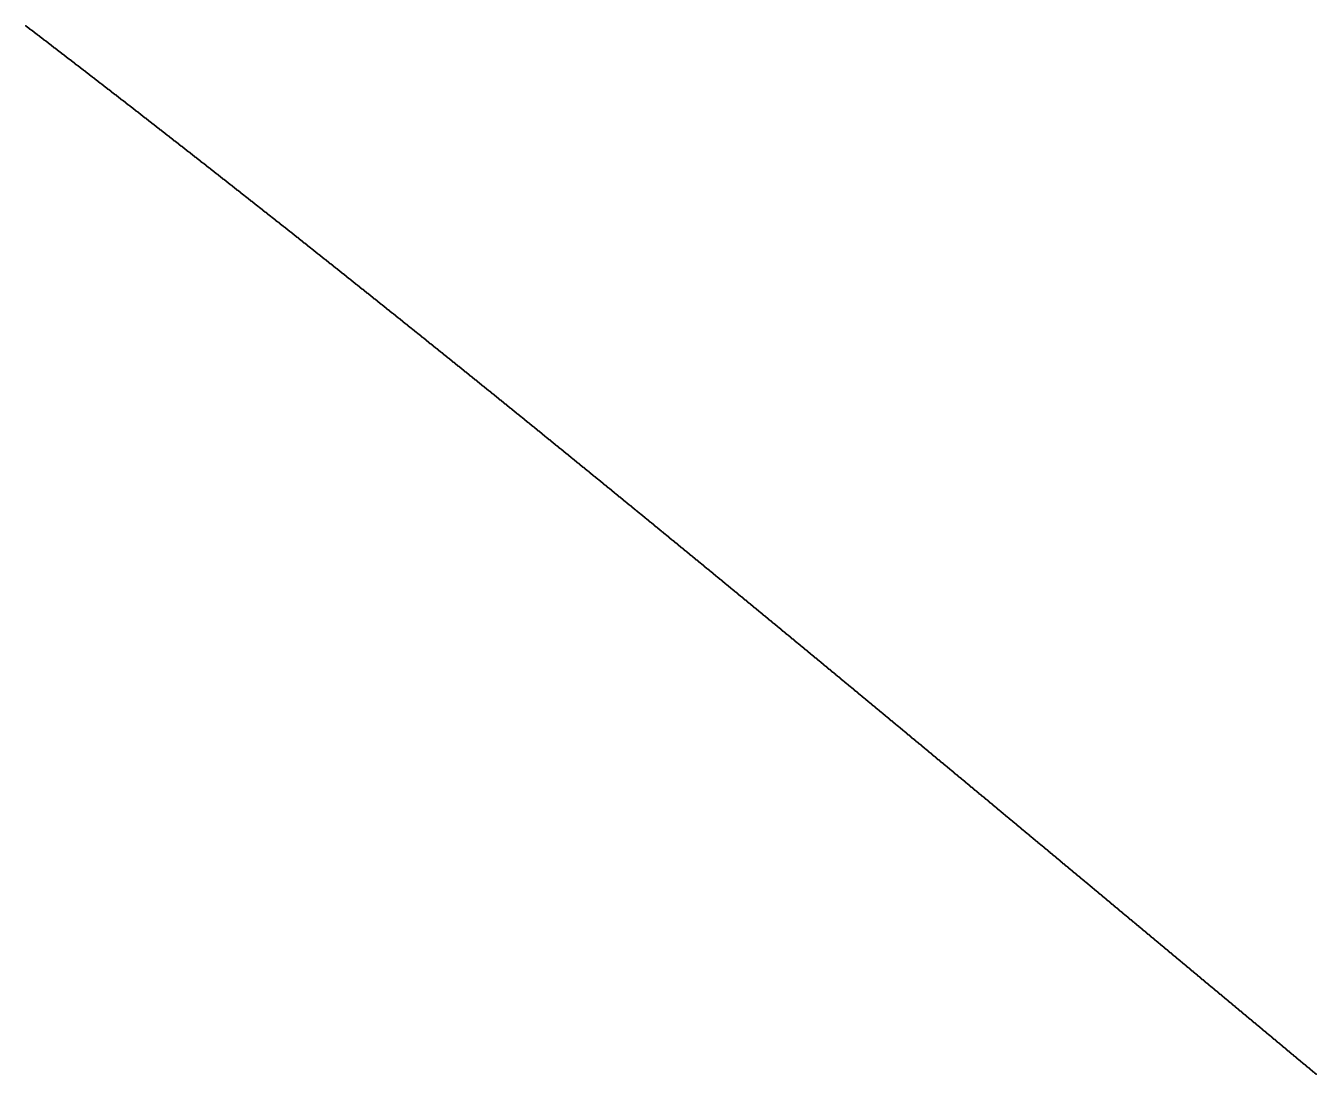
# Model space of a CAD drawing. Header units: metres. Extents: x 0 to 360, y 0 to 49.
# Drawn here: x 281.25 to 292.49, y 25.53 to 34.66 of the extents above; entities that cross this region are included whole.
import ezdxf

# ---------------------------------------------------------------- set-up
doc = ezdxf.new("R2010")
doc.units = ezdxf.units.M

msp = doc.modelspace()

# ---------------------------------------------------------------- linework, layer by layer
for p in [(281.25, 34.661), (281.256, 34.656), (281.262, 34.652), (281.268, 34.647), (281.274, 34.642), (281.28, 34.638), (281.286, 34.633), (281.292, 34.628), (281.298, 34.624), (281.304, 34.619), (281.31, 34.614), (281.317, 34.61), (281.323, 34.605), (281.329, 34.601), (281.335, 34.596), (281.341, 34.591), (281.347, 34.587), (281.353, 34.582), (281.359, 34.577), (281.365, 34.573), (281.371, 34.568), (281.377, 34.563), (281.383, 34.559), (281.389, 34.554), (281.395, 34.549), (281.401, 34.545), (281.407, 34.54), (281.414, 34.535), (281.42, 34.531), (281.426, 34.526), (281.432, 34.521), (281.438, 34.517), (281.444, 34.512), (281.45, 34.508), (281.456, 34.503), (281.462, 34.498), (281.468, 34.494), (281.474, 34.489), (281.48, 34.484), (281.486, 34.48), (281.492, 34.475), (281.498, 34.47), (281.505, 34.466), (281.511, 34.461), (281.517, 34.456), (281.523, 34.452), (281.529, 34.447), (281.535, 34.442), (281.541, 34.438), (281.547, 34.433), (281.553, 34.428), (281.559, 34.424), (281.565, 34.419), (281.571, 34.414), (281.577, 34.41), (281.583, 34.405), (281.59, 34.4), (281.596, 34.396), (281.602, 34.391), (281.608, 34.386), (281.614, 34.382), (281.62, 34.377), (281.626, 34.372), (281.632, 34.368), (281.638, 34.363), (281.644, 34.358), (281.65, 34.354), (281.656, 34.349), (281.662, 34.344), (281.668, 34.34), (281.675, 34.335), (281.681, 34.33), (281.687, 34.325), (281.693, 34.321), (281.699, 34.316), (281.705, 34.311), (281.711, 34.307), (281.717, 34.302), (281.723, 34.297), (281.729, 34.293), (281.735, 34.288), (281.741, 34.283), (281.747, 34.279), (281.753, 34.274), (281.76, 34.269), (281.766, 34.265), (281.772, 34.26), (281.778, 34.255), (281.784, 34.251), (281.79, 34.246), (281.796, 34.241), (281.802, 34.236), (281.808, 34.232), (281.814, 34.227), (281.82, 34.222), (281.826, 34.218), (281.832, 34.213), (281.839, 34.208), (281.845, 34.204), (281.851, 34.199), (281.857, 34.194), (281.863, 34.19), (281.869, 34.185), (281.875, 34.18), (281.881, 34.175), (281.887, 34.171), (281.893, 34.166), (281.899, 34.161), (281.905, 34.157), (281.911, 34.152), (281.918, 34.147), (281.924, 34.143), (281.93, 34.138), (281.936, 34.133), (281.942, 34.129), (281.948, 34.124), (281.954, 34.119), (281.96, 34.114), (281.966, 34.11), (281.972, 34.105), (281.978, 34.1), (281.984, 34.096), (281.99, 34.091), (281.997, 34.086), (282.003, 34.081), (282.009, 34.077), (282.015, 34.072), (282.021, 34.067), (282.027, 34.063), (282.033, 34.058), (282.039, 34.053), (282.045, 34.048), (282.051, 34.044), (282.057, 34.039), (282.063, 34.034), (282.069, 34.03), (282.076, 34.025), (282.082, 34.02), (282.088, 34.016), (282.094, 34.011), (282.1, 34.006), (282.106, 34.001), (282.112, 33.997), (282.118, 33.992), (282.124, 33.987), (282.13, 33.982), (282.136, 33.978), (282.142, 33.973), (282.149, 33.968), (282.155, 33.964), (282.161, 33.959), (282.167, 33.954), (282.173, 33.949), (282.179, 33.945), (282.185, 33.94), (282.191, 33.935), (282.197, 33.931), (282.203, 33.926), (282.209, 33.921), (282.215, 33.916), (282.222, 33.912), (282.228, 33.907), (282.234, 33.902), (282.24, 33.897), (282.246, 33.893), (282.252, 33.888), (282.258, 33.883), (282.264, 33.879), (282.27, 33.874), (282.276, 33.869), (282.282, 33.864), (282.288, 33.86), (282.295, 33.855), (282.301, 33.85), (282.307, 33.845), (282.313, 33.841), (282.319, 33.836), (282.325, 33.831), (282.331, 33.826), (282.337, 33.822), (282.343, 33.817), (282.349, 33.812), (282.355, 33.808), (282.362, 33.803), (282.368, 33.798), (282.374, 33.793), (282.38, 33.789), (282.386, 33.784), (282.392, 33.779), (282.398, 33.774), (282.404, 33.77), (282.41, 33.765), (282.416, 33.76), (282.422, 33.755), (282.428, 33.751), (282.435, 33.746), (282.441, 33.741), (282.447, 33.736), (282.453, 33.732), (282.459, 33.727), (282.465, 33.722), (282.471, 33.717), (282.477, 33.713), (282.483, 33.708), (282.489, 33.703), (282.495, 33.698), (282.502, 33.694), (282.508, 33.689), (282.514, 33.684), (282.52, 33.679), (282.526, 33.675), (282.532, 33.67), (282.538, 33.665), (282.544, 33.66), (282.55, 33.656), (282.556, 33.651), (282.563, 33.646), (282.569, 33.641), (282.575, 33.637), (282.581, 33.632), (282.587, 33.627), (282.593, 33.622), (282.599, 33.617), (282.605, 33.613), (282.611, 33.608), (282.617, 33.603), (282.623, 33.598), (282.63, 33.594), (282.636, 33.589), (282.642, 33.584), (282.648, 33.579), (282.654, 33.575), (282.66, 33.57), (282.666, 33.565), (282.672, 33.56), (282.678, 33.556), (282.684, 33.551), (282.69, 33.546), (282.697, 33.541), (282.703, 33.536), (282.709, 33.532), (282.715, 33.527), (282.721, 33.522), (282.727, 33.517), (282.733, 33.513), (282.739, 33.508), (282.745, 33.503), (282.751, 33.498), (282.758, 33.494), (282.764, 33.489), (282.77, 33.484), (282.776, 33.479), (282.782, 33.474), (282.788, 33.47), (282.794, 33.465), (282.8, 33.46), (282.806, 33.455), (282.812, 33.451), (282.819, 33.446), (282.825, 33.441), (282.831, 33.436), (282.837, 33.431), (282.843, 33.427), (282.849, 33.422), (282.855, 33.417), (282.861, 33.412), (282.867, 33.407), (282.873, 33.403), (282.88, 33.398), (282.886, 33.393), (282.892, 33.388), (282.898, 33.384), (282.904, 33.379), (282.91, 33.374), (282.916, 33.369), (282.922, 33.364), (282.928, 33.36), (282.934, 33.355), (282.941, 33.35), (282.947, 33.345), (282.953, 33.34), (282.959, 33.336), (282.965, 33.331), (282.971, 33.326), (282.977, 33.321), (282.983, 33.316), (282.989, 33.312), (282.995, 33.307), (283.002, 33.302), (283.008, 33.297), (283.014, 33.292), (283.02, 33.288), (283.026, 33.283), (283.032, 33.278), (283.038, 33.273), (283.044, 33.268), (283.05, 33.264), (283.057, 33.259), (283.063, 33.254), (283.069, 33.249), (283.075, 33.244), (283.081, 33.24), (283.087, 33.235), (283.093, 33.23), (283.099, 33.225), (283.105, 33.22), (283.111, 33.216), (283.118, 33.211), (283.124, 33.206), (283.13, 33.201), (283.136, 33.196), (283.142, 33.192), (283.148, 33.187), (283.154, 33.182), (283.16, 33.177), (283.166, 33.172), (283.173, 33.168), (283.179, 33.163), (283.185, 33.158), (283.191, 33.153), (283.197, 33.148), (283.203, 33.144), (283.209, 33.139), (283.215, 33.134), (283.221, 33.129), (283.228, 33.124), (283.234, 33.119), (283.24, 33.115), (283.246, 33.11), (283.252, 33.105), (283.258, 33.1), (283.264, 33.095), (283.27, 33.091), (283.276, 33.086), (283.282, 33.081), (283.289, 33.076), (283.295, 33.071), (283.301, 33.066), (283.307, 33.062), (283.313, 33.057), (283.319, 33.052), (283.325, 33.047), (283.331, 33.042), (283.337, 33.037), (283.344, 33.033), (283.35, 33.028), (283.356, 33.023), (283.362, 33.018), (283.368, 33.013), (283.374, 33.009), (283.38, 33.004), (283.386, 32.999), (283.393, 32.994), (283.399, 32.989), (283.405, 32.984), (283.411, 32.98), (283.417, 32.975), (283.423, 32.97), (283.429, 32.965), (283.435, 32.96), (283.441, 32.955), (283.448, 32.951), (283.454, 32.946), (283.46, 32.941), (283.466, 32.936), (283.472, 32.931), (283.478, 32.926), (283.484, 32.922), (283.49, 32.917), (283.496, 32.912), (283.503, 32.907), (283.509, 32.902), (283.515, 32.897), (283.521, 32.892), (283.527, 32.888), (283.533, 32.883), (283.539, 32.878), (283.545, 32.873), (283.552, 32.868), (283.558, 32.863), (283.564, 32.859), (283.57, 32.854), (283.576, 32.849), (283.582, 32.844), (283.588, 32.839), (283.594, 32.834), (283.6, 32.83), (283.607, 32.825), (283.613, 32.82), (283.619, 32.815), (283.625, 32.81), (283.631, 32.805), (283.637, 32.8), (283.643, 32.796), (283.649, 32.791), (283.656, 32.786), (283.662, 32.781), (283.668, 32.776), (283.674, 32.771), (283.68, 32.766), (283.686, 32.762), (283.692, 32.757), (283.698, 32.752), (283.704, 32.747), (283.711, 32.742), (283.717, 32.737), (283.723, 32.732), (283.729, 32.728), (283.735, 32.723), (283.741, 32.718), (283.747, 32.713), (283.753, 32.708), (283.76, 32.703), (283.766, 32.698), (283.772, 32.694), (283.778, 32.689), (283.784, 32.684), (283.79, 32.679), (283.796, 32.674), (283.802, 32.669), (283.809, 32.664), (283.815, 32.66), (283.821, 32.655), (283.827, 32.65), (283.833, 32.645), (283.839, 32.64), (283.845, 32.635), (283.851, 32.63), (283.858, 32.625), (283.864, 32.621), (283.87, 32.616), (283.876, 32.611), (283.882, 32.606), (283.888, 32.601), (283.894, 32.596), (283.9, 32.591), (283.907, 32.586), (283.913, 32.582), (283.919, 32.577), (283.925, 32.572), (283.931, 32.567), (283.937, 32.562), (283.943, 32.557), (283.949, 32.552), (283.956, 32.547), (283.962, 32.543), (283.968, 32.538), (283.974, 32.533), (283.98, 32.528), (283.986, 32.523), (283.992, 32.518), (283.999, 32.513), (284.005, 32.508), (284.011, 32.504), (284.017, 32.499), (284.023, 32.494), (284.029, 32.489), (284.035, 32.484), (284.041, 32.479), (284.048, 32.474), (284.054, 32.469), (284.06, 32.465), (284.066, 32.46), (284.072, 32.455), (284.078, 32.45), (284.084, 32.445), (284.09, 32.44), (284.097, 32.435), (284.103, 32.43), (284.109, 32.425), (284.115, 32.421), (284.121, 32.416), (284.127, 32.411), (284.133, 32.406), (284.14, 32.401), (284.146, 32.396), (284.152, 32.391), (284.158, 32.386), (284.164, 32.381), (284.17, 32.376), (284.176, 32.372), (284.182, 32.367), (284.189, 32.362), (284.195, 32.357), (284.201, 32.352), (284.207, 32.347), (284.213, 32.342), (284.219, 32.337), (284.225, 32.332), (284.232, 32.328), (284.238, 32.323), (284.244, 32.318), (284.25, 32.313), (284.256, 32.308), (284.262, 32.303), (284.268, 32.298), (284.275, 32.293), (284.281, 32.288), (284.287, 32.283), (284.293, 32.278), (284.299, 32.274), (284.305, 32.269), (284.311, 32.264), (284.318, 32.259), (284.324, 32.254), (284.33, 32.249), (284.336, 32.244), (284.342, 32.239), (284.348, 32.234), (284.354, 32.229), (284.36, 32.225), (284.367, 32.22), (284.373, 32.215), (284.379, 32.21), (284.385, 32.205), (284.391, 32.2), (284.397, 32.195), (284.403, 32.19), (284.41, 32.185), (284.416, 32.18), (284.422, 32.175), (284.428, 32.17), (284.434, 32.166), (284.44, 32.161), (284.446, 32.156), (284.453, 32.151), (284.459, 32.146), (284.465, 32.141), (284.471, 32.136), (284.477, 32.131), (284.483, 32.126), (284.489, 32.121), (284.496, 32.116), (284.502, 32.111), (284.508, 32.107), (284.514, 32.102), (284.52, 32.097), (284.526, 32.092), (284.532, 32.087), (284.539, 32.082), (284.545, 32.077), (284.551, 32.072), (284.557, 32.067), (284.563, 32.062), (284.569, 32.057), (284.575, 32.052), (284.582, 32.047), (284.588, 32.042), (284.594, 32.038), (284.6, 32.033), (284.606, 32.028), (284.612, 32.023), (284.619, 32.018), (284.625, 32.013), (284.631, 32.008), (284.637, 32.003), (284.643, 31.998), (284.649, 31.993), (284.655, 31.988), (284.662, 31.983), (284.668, 31.978), (284.674, 31.973), (284.68, 31.969), (284.686, 31.964), (284.692, 31.959), (284.698, 31.954), (284.705, 31.949), (284.711, 31.944), (284.717, 31.939), (284.723, 31.934), (284.729, 31.929), (284.735, 31.924), (284.742, 31.919), (284.748, 31.914), (284.754, 31.909), (284.76, 31.904), (284.766, 31.899), (284.772, 31.894), (284.778, 31.889), (284.785, 31.885), (284.791, 31.88), (284.797, 31.875), (284.803, 31.87), (284.809, 31.865), (284.815, 31.86), (284.821, 31.855), (284.828, 31.85), (284.834, 31.845), (284.84, 31.84), (284.846, 31.835), (284.852, 31.83), (284.858, 31.825), (284.865, 31.82), (284.871, 31.815), (284.877, 31.81), (284.883, 31.805), (284.889, 31.8), (284.895, 31.795), (284.901, 31.791), (284.908, 31.786), (284.914, 31.781), (284.92, 31.776), (284.926, 31.771), (284.932, 31.766), (284.938, 31.761), (284.945, 31.756), (284.951, 31.751), (284.957, 31.746), (284.963, 31.741), (284.969, 31.736), (284.975, 31.731), (284.982, 31.726), (284.988, 31.721), (284.994, 31.716), (285, 31.711), (285.006, 31.706), (285.012, 31.701), (285.018, 31.696), (285.025, 31.691), (285.031, 31.686), (285.037, 31.681), (285.043, 31.677), (285.049, 31.672), (285.055, 31.667), (285.062, 31.662), (285.068, 31.657), (285.074, 31.652), (285.08, 31.647), (285.086, 31.642), (285.092, 31.637), (285.099, 31.632), (285.105, 31.627), (285.111, 31.622), (285.117, 31.617), (285.123, 31.612), (285.129, 31.607), (285.136, 31.602), (285.142, 31.597), (285.148, 31.592), (285.154, 31.587), (285.16, 31.582), (285.166, 31.577), (285.173, 31.572), (285.179, 31.567), (285.185, 31.562), (285.191, 31.557), (285.197, 31.552), (285.203, 31.547), (285.209, 31.542), (285.216, 31.537), (285.222, 31.532), (285.228, 31.527), (285.234, 31.522), (285.24, 31.517), (285.246, 31.512), (285.253, 31.507), (285.259, 31.502), (285.265, 31.498), (285.271, 31.493), (285.277, 31.488), (285.283, 31.483), (285.29, 31.478), (285.296, 31.473), (285.302, 31.468), (285.308, 31.463), (285.314, 31.458), (285.32, 31.453), (285.327, 31.448), (285.333, 31.443), (285.339, 31.438), (285.345, 31.433), (285.351, 31.428), (285.358, 31.423), (285.364, 31.418), (285.37, 31.413), (285.376, 31.408), (285.382, 31.403), (285.388, 31.398), (285.395, 31.393), (285.401, 31.388), (285.407, 31.383), (285.413, 31.378), (285.419, 31.373), (285.425, 31.368), (285.432, 31.363), (285.438, 31.358), (285.444, 31.353), (285.45, 31.348), (285.456, 31.343), (285.462, 31.338), (285.469, 31.333), (285.475, 31.328), (285.481, 31.323), (285.487, 31.318), (285.493, 31.313), (285.499, 31.308), (285.506, 31.303), (285.512, 31.298), (285.518, 31.293), (285.524, 31.288), (285.53, 31.283), (285.537, 31.278), (285.543, 31.273), (285.549, 31.268), (285.555, 31.263), (285.561, 31.258), (285.567, 31.253), (285.574, 31.248), (285.58, 31.243), (285.586, 31.238), (285.592, 31.233), (285.598, 31.228), (285.604, 31.223), (285.611, 31.218), (285.617, 31.213), (285.623, 31.208), (285.629, 31.203), (285.635, 31.198), (285.642, 31.193), (285.648, 31.188), (285.654, 31.183), (285.66, 31.178), (285.666, 31.173), (285.672, 31.168), (285.679, 31.163), (285.685, 31.158), (285.691, 31.153), (285.697, 31.148), (285.703, 31.143), (285.709, 31.138), (285.716, 31.133), (285.722, 31.128), (285.728, 31.123), (285.734, 31.118), (285.74, 31.113), (285.747, 31.108), (285.753, 31.103), (285.759, 31.098), (285.765, 31.093), (285.771, 31.088), (285.777, 31.083), (285.784, 31.077), (285.79, 31.072), (285.796, 31.067), (285.802, 31.062), (285.808, 31.057), (285.815, 31.052), (285.821, 31.047), (285.827, 31.042), (285.833, 31.037), (285.839, 31.032), (285.846, 31.027), (285.852, 31.022), (285.858, 31.017), (285.864, 31.012), (285.87, 31.007), (285.876, 31.002), (285.883, 30.997), (285.889, 30.992), (285.895, 30.987), (285.901, 30.982), (285.907, 30.977), (285.914, 30.972), (285.92, 30.967), (285.926, 30.962), (285.932, 30.957), (285.938, 30.952), (285.945, 30.947), (285.951, 30.942), (285.957, 30.937), (285.963, 30.932), (285.969, 30.927), (285.975, 30.922), (285.982, 30.917), (285.988, 30.912), (285.994, 30.907), (286, 30.902), (286.006, 30.896), (286.013, 30.891), (286.019, 30.886), (286.025, 30.881), (286.031, 30.876), (286.037, 30.871), (286.044, 30.866), (286.05, 30.861), (286.056, 30.856), (286.062, 30.851), (286.068, 30.846), (286.075, 30.841), (286.081, 30.836), (286.087, 30.831), (286.093, 30.826), (286.099, 30.821), (286.105, 30.816), (286.112, 30.811), (286.118, 30.806), (286.124, 30.801), (286.13, 30.796), (286.136, 30.791), (286.143, 30.786), (286.149, 30.781), (286.155, 30.776), (286.161, 30.77), (286.167, 30.765), (286.174, 30.76), (286.18, 30.755), (286.186, 30.75), (286.192, 30.745), (286.198, 30.74), (286.205, 30.735), (286.211, 30.73), (286.217, 30.725), (286.223, 30.72), (286.229, 30.715), (286.236, 30.71), (286.242, 30.705), (286.248, 30.7), (286.254, 30.695), (286.26, 30.69), (286.267, 30.685), (286.273, 30.68), (286.279, 30.675), (286.285, 30.669), (286.291, 30.664), (286.298, 30.659), (286.304, 30.654), (286.31, 30.649), (286.316, 30.644), (286.322, 30.639), (286.329, 30.634), (286.335, 30.629), (286.341, 30.624), (286.347, 30.619), (286.353, 30.614), (286.36, 30.609), (286.366, 30.604), (286.372, 30.599), (286.378, 30.594), (286.384, 30.589), (286.391, 30.583), (286.397, 30.578), (286.403, 30.573), (286.409, 30.568), (286.415, 30.563), (286.422, 30.558), (286.428, 30.553), (286.434, 30.548), (286.44, 30.543), (286.446, 30.538), (286.453, 30.533), (286.459, 30.528), (286.465, 30.523), (286.471, 30.518), (286.477, 30.513), (286.484, 30.507), (286.49, 30.502), (286.496, 30.497), (286.502, 30.492), (286.508, 30.487), (286.515, 30.482), (286.521, 30.477), (286.527, 30.472), (286.533, 30.467), (286.54, 30.462), (286.546, 30.457), (286.552, 30.452), (286.558, 30.447), (286.564, 30.442), (286.571, 30.436), (286.577, 30.431), (286.583, 30.426), (286.589, 30.421), (286.595, 30.416), (286.602, 30.411), (286.608, 30.406), (286.614, 30.401), (286.62, 30.396), (286.626, 30.391), (286.633, 30.386), (286.639, 30.381), (286.645, 30.376), (286.651, 30.37), (286.658, 30.365), (286.664, 30.36), (286.67, 30.355), (286.676, 30.35), (286.682, 30.345), (286.689, 30.34), (286.695, 30.335), (286.701, 30.33), (286.707, 30.325), (286.713, 30.32), (286.72, 30.315), (286.726, 30.309), (286.732, 30.304), (286.738, 30.299), (286.744, 30.294), (286.751, 30.289), (286.757, 30.284), (286.763, 30.279), (286.769, 30.274), (286.776, 30.269), (286.782, 30.264), (286.788, 30.259), (286.794, 30.253), (286.8, 30.248), (286.807, 30.243), (286.813, 30.238), (286.819, 30.233), (286.825, 30.228), (286.832, 30.223), (286.838, 30.218), (286.844, 30.213), (286.85, 30.208), (286.856, 30.203), (286.863, 30.197), (286.869, 30.192), (286.875, 30.187), (286.881, 30.182), (286.888, 30.177), (286.894, 30.172), (286.9, 30.167), (286.906, 30.162), (286.912, 30.157), (286.919, 30.152), (286.925, 30.146), (286.931, 30.141), (286.937, 30.136), (286.944, 30.131), (286.95, 30.126), (286.956, 30.121), (286.962, 30.116), (286.968, 30.111), (286.975, 30.106), (286.981, 30.101), (286.987, 30.095), (286.993, 30.09), (287, 30.085), (287.006, 30.08), (287.012, 30.075), (287.018, 30.07), (287.024, 30.065), (287.031, 30.06), (287.037, 30.055), (287.043, 30.049), (287.049, 30.044), (287.056, 30.039), (287.062, 30.034), (287.068, 30.029), (287.074, 30.024), (287.08, 30.019), (287.087, 30.014), (287.093, 30.009), (287.099, 30.004), (287.105, 29.998), (287.112, 29.993), (287.118, 29.988), (287.124, 29.983), (287.13, 29.978), (287.137, 29.973), (287.143, 29.968), (287.149, 29.963), (287.155, 29.957), (287.161, 29.952), (287.168, 29.947), (287.174, 29.942), (287.18, 29.937), (287.186, 29.932), (287.193, 29.927), (287.199, 29.922), (287.205, 29.917), (287.211, 29.911), (287.218, 29.906), (287.224, 29.901), (287.23, 29.896), (287.236, 29.891), (287.242, 29.886), (287.249, 29.881), (287.255, 29.876), (287.261, 29.87), (287.267, 29.865), (287.274, 29.86), (287.28, 29.855), (287.286, 29.85), (287.292, 29.845), (287.299, 29.84), (287.305, 29.835), (287.311, 29.829), (287.317, 29.824), (287.323, 29.819), (287.33, 29.814), (287.336, 29.809), (287.342, 29.804), (287.348, 29.799), (287.355, 29.794), (287.361, 29.788), (287.367, 29.783), (287.373, 29.778), (287.38, 29.773), (287.386, 29.768), (287.392, 29.763), (287.398, 29.758), (287.405, 29.753), (287.411, 29.747), (287.417, 29.742), (287.423, 29.737), (287.43, 29.732), (287.436, 29.727), (287.442, 29.722), (287.448, 29.717), (287.455, 29.712), (287.461, 29.706), (287.467, 29.701), (287.473, 29.696), (287.479, 29.691), (287.486, 29.686), (287.492, 29.681), (287.498, 29.676), (287.504, 29.67), (287.511, 29.665), (287.517, 29.66), (287.523, 29.655), (287.529, 29.65), (287.536, 29.645), (287.542, 29.64), (287.548, 29.634), (287.554, 29.629), (287.561, 29.624), (287.567, 29.619), (287.573, 29.614), (287.579, 29.609), (287.586, 29.604), (287.592, 29.598), (287.598, 29.593), (287.604, 29.588), (287.611, 29.583), (287.617, 29.578), (287.623, 29.573), (287.629, 29.568), (287.636, 29.562), (287.642, 29.557), (287.648, 29.552), (287.654, 29.547), (287.661, 29.542), (287.667, 29.537), (287.673, 29.532), (287.679, 29.526), (287.686, 29.521), (287.692, 29.516), (287.698, 29.511), (287.704, 29.506), (287.711, 29.501), (287.717, 29.496), (287.723, 29.49), (287.729, 29.485), (287.736, 29.48), (287.742, 29.475), (287.748, 29.47), (287.754, 29.465), (287.761, 29.459), (287.767, 29.454), (287.773, 29.449), (287.779, 29.444), (287.786, 29.439), (287.792, 29.434), (287.798, 29.429), (287.804, 29.423), (287.811, 29.418), (287.817, 29.413), (287.823, 29.408), (287.829, 29.403), (287.836, 29.398), (287.842, 29.392), (287.848, 29.387), (287.854, 29.382), (287.861, 29.377), (287.867, 29.372), (287.873, 29.367), (287.879, 29.361), (287.886, 29.356), (287.892, 29.351), (287.898, 29.346), (287.904, 29.341), (287.911, 29.336), (287.917, 29.33), (287.923, 29.325), (287.929, 29.32), (287.936, 29.315), (287.942, 29.31), (287.948, 29.305), (287.955, 29.3), (287.961, 29.294), (287.967, 29.289), (287.973, 29.284), (287.98, 29.279), (287.986, 29.274), (287.992, 29.269), (287.998, 29.263), (288.005, 29.258), (288.011, 29.253), (288.017, 29.248), (288.023, 29.243), (288.03, 29.237), (288.036, 29.232), (288.042, 29.227), (288.048, 29.222), (288.055, 29.217), (288.061, 29.212), (288.067, 29.206), (288.074, 29.201), (288.08, 29.196), (288.086, 29.191), (288.092, 29.186), (288.099, 29.181), (288.105, 29.175), (288.111, 29.17), (288.117, 29.165), (288.124, 29.16), (288.13, 29.155), (288.136, 29.15), (288.142, 29.144), (288.149, 29.139), (288.155, 29.134), (288.161, 29.129), (288.167, 29.124), (288.174, 29.118), (288.18, 29.113), (288.186, 29.108), (288.193, 29.103), (288.199, 29.098), (288.205, 29.093), (288.211, 29.087), (288.218, 29.082), (288.224, 29.077), (288.23, 29.072), (288.236, 29.067), (288.243, 29.061), (288.249, 29.056), (288.255, 29.051), (288.262, 29.046), (288.268, 29.041), (288.274, 29.036), (288.28, 29.03), (288.287, 29.025), (288.293, 29.02), (288.299, 29.015), (288.305, 29.01), (288.312, 29.004), (288.318, 28.999), (288.324, 28.994), (288.331, 28.989), (288.337, 28.984), (288.343, 28.978), (288.349, 28.973), (288.356, 28.968), (288.362, 28.963), (288.368, 28.958), (288.374, 28.953), (288.381, 28.947), (288.387, 28.942), (288.393, 28.937), (288.4, 28.932), (288.406, 28.927), (288.412, 28.921), (288.418, 28.916), (288.425, 28.911), (288.431, 28.906), (288.437, 28.901), (288.444, 28.895), (288.45, 28.89), (288.456, 28.885), (288.462, 28.88), (288.469, 28.875), (288.475, 28.869), (288.481, 28.864), (288.488, 28.859), (288.494, 28.854), (288.5, 28.849), (288.506, 28.843), (288.513, 28.838), (288.519, 28.833), (288.525, 28.828), (288.531, 28.823), (288.538, 28.817), (288.544, 28.812), (288.55, 28.807), (288.557, 28.802), (288.563, 28.797), (288.569, 28.791), (288.575, 28.786), (288.582, 28.781), (288.588, 28.776), (288.594, 28.771), (288.601, 28.765), (288.607, 28.76), (288.613, 28.755), (288.619, 28.75), (288.626, 28.745), (288.632, 28.739), (288.638, 28.734), (288.645, 28.729), (288.651, 28.724), (288.657, 28.719), (288.663, 28.713), (288.67, 28.708), (288.676, 28.703), (288.682, 28.698), (288.689, 28.693), (288.695, 28.687), (288.701, 28.682), (288.708, 28.677), (288.714, 28.672), (288.72, 28.666), (288.726, 28.661), (288.733, 28.656), (288.739, 28.651), (288.745, 28.646), (288.752, 28.64), (288.758, 28.635), (288.764, 28.63), (288.77, 28.625), (288.777, 28.62), (288.783, 28.614), (288.789, 28.609), (288.796, 28.604), (288.802, 28.599), (288.808, 28.593), (288.814, 28.588), (288.821, 28.583), (288.827, 28.578), (288.833, 28.573), (288.84, 28.567), (288.846, 28.562), (288.852, 28.557), (288.859, 28.552), (288.865, 28.546), (288.871, 28.541), (288.877, 28.536), (288.884, 28.531), (288.89, 28.526), (288.896, 28.52), (288.903, 28.515), (288.909, 28.51), (288.915, 28.505), (288.922, 28.5), (288.928, 28.494), (288.934, 28.489), (288.94, 28.484), (288.947, 28.479), (288.953, 28.473), (288.959, 28.468), (288.966, 28.463), (288.972, 28.458), (288.978, 28.452), (288.985, 28.447), (288.991, 28.442), (288.997, 28.437), (289.003, 28.432), (289.01, 28.426), (289.016, 28.421), (289.022, 28.416), (289.029, 28.411), (289.035, 28.405), (289.041, 28.4), (289.048, 28.395), (289.054, 28.39), (289.06, 28.385), (289.066, 28.379), (289.073, 28.374), (289.079, 28.369), (289.085, 28.364), (289.092, 28.358), (289.098, 28.353), (289.104, 28.348), (289.111, 28.343), (289.117, 28.337), (289.123, 28.332), (289.13, 28.327), (289.136, 28.322), (289.142, 28.316), (289.148, 28.311), (289.155, 28.306), (289.161, 28.301), (289.167, 28.296), (289.174, 28.29), (289.18, 28.285), (289.186, 28.28), (289.193, 28.275), (289.199, 28.269), (289.205, 28.264), (289.212, 28.259), (289.218, 28.254), (289.224, 28.248), (289.23, 28.243), (289.237, 28.238), (289.243, 28.233), (289.249, 28.227), (289.256, 28.222), (289.262, 28.217), (289.268, 28.212), (289.275, 28.206), (289.281, 28.201), (289.287, 28.196), (289.294, 28.191), (289.3, 28.186), (289.306, 28.18), (289.313, 28.175), (289.319, 28.17), (289.325, 28.165), (289.332, 28.159), (289.338, 28.154), (289.344, 28.149), (289.35, 28.144), (289.357, 28.138), (289.363, 28.133), (289.369, 28.128), (289.376, 28.123), (289.382, 28.117), (289.388, 28.112), (289.395, 28.107), (289.401, 28.102), (289.407, 28.096), (289.414, 28.091), (289.42, 28.086), (289.426, 28.081), (289.433, 28.075), (289.439, 28.07), (289.445, 28.065), (289.452, 28.06), (289.458, 28.054), (289.464, 28.049), (289.471, 28.044), (289.477, 28.039), (289.483, 28.033), (289.489, 28.028), (289.496, 28.023), (289.502, 28.018), (289.508, 28.012), (289.515, 28.007), (289.521, 28.002), (289.527, 27.997), (289.534, 27.991), (289.54, 27.986), (289.546, 27.981), (289.553, 27.976), (289.559, 27.97), (289.565, 27.965), (289.572, 27.96), (289.578, 27.954), (289.584, 27.949), (289.591, 27.944), (289.597, 27.939), (289.603, 27.933), (289.61, 27.928), (289.616, 27.923), (289.622, 27.918), (289.629, 27.912), (289.635, 27.907), (289.641, 27.902), (289.648, 27.897), (289.654, 27.891), (289.66, 27.886), (289.667, 27.881), (289.673, 27.876), (289.679, 27.87), (289.686, 27.865), (289.692, 27.86), (289.698, 27.855), (289.705, 27.849), (289.711, 27.844), (289.717, 27.839), (289.724, 27.833), (289.73, 27.828), (289.736, 27.823), (289.743, 27.818), (289.749, 27.812), (289.755, 27.807), (289.762, 27.802), (289.768, 27.797), (289.774, 27.791), (289.781, 27.786), (289.787, 27.781), (289.793, 27.775), (289.8, 27.77), (289.806, 27.765), (289.812, 27.76), (289.819, 27.754), (289.825, 27.749), (289.831, 27.744), (289.838, 27.739), (289.844, 27.733), (289.85, 27.728), (289.857, 27.723), (289.863, 27.718), (289.869, 27.712), (289.876, 27.707), (289.882, 27.702), (289.888, 27.696), (289.895, 27.691), (289.901, 27.686), (289.907, 27.681), (289.914, 27.675), (289.92, 27.67), (289.926, 27.665), (289.933, 27.659), (289.939, 27.654), (289.945, 27.649), (289.952, 27.644), (289.958, 27.638), (289.965, 27.633), (289.971, 27.628), (289.977, 27.623), (289.984, 27.617), (289.99, 27.612), (289.996, 27.607), (290.003, 27.601), (290.009, 27.596), (290.015, 27.591), (290.022, 27.586), (290.028, 27.58), (290.034, 27.575), (290.041, 27.57), (290.047, 27.564), (290.053, 27.559), (290.06, 27.554), (290.066, 27.549), (290.072, 27.543), (290.079, 27.538), (290.085, 27.533), (290.091, 27.527), (290.098, 27.522), (290.104, 27.517), (290.111, 27.512), (290.117, 27.506), (290.123, 27.501), (290.13, 27.496), (290.136, 27.49), (290.142, 27.485), (290.149, 27.48), (290.155, 27.475), (290.161, 27.469), (290.168, 27.464), (290.174, 27.459), (290.18, 27.453), (290.187, 27.448), (290.193, 27.443), (290.199, 27.438), (290.206, 27.432), (290.212, 27.427), (290.219, 27.422), (290.225, 27.416), (290.231, 27.411), (290.238, 27.406), (290.244, 27.401), (290.25, 27.395), (290.257, 27.39), (290.263, 27.385), (290.269, 27.379), (290.276, 27.374), (290.282, 27.369), (290.288, 27.363), (290.295, 27.358), (290.301, 27.353), (290.308, 27.348), (290.314, 27.342), (290.32, 27.337), (290.327, 27.332), (290.333, 27.326), (290.339, 27.321), (290.346, 27.316), (290.352, 27.311), (290.358, 27.305), (290.365, 27.3), (290.371, 27.295), (290.378, 27.289), (290.384, 27.284), (290.39, 27.279), (290.397, 27.273), (290.403, 27.268), (290.409, 27.263), (290.416, 27.258), (290.422, 27.252), (290.428, 27.247), (290.435, 27.242), (290.441, 27.236), (290.448, 27.231), (290.454, 27.226), (290.46, 27.22), (290.467, 27.215), (290.473, 27.21), (290.479, 27.205), (290.486, 27.199), (290.492, 27.194), (290.498, 27.189), (290.505, 27.183), (290.511, 27.178), (290.518, 27.173), (290.524, 27.167), (290.53, 27.162), (290.537, 27.157), (290.543, 27.151), (290.549, 27.146), (290.556, 27.141), (290.562, 27.136), (290.569, 27.13), (290.575, 27.125), (290.581, 27.12), (290.588, 27.114), (290.594, 27.109), (290.6, 27.104), (290.607, 27.098), (290.613, 27.093), (290.62, 27.088), (290.626, 27.082), (290.632, 27.077), (290.639, 27.072), (290.645, 27.067), (290.651, 27.061), (290.658, 27.056), (290.664, 27.051), (290.671, 27.045), (290.677, 27.04), (290.683, 27.035), (290.69, 27.029), (290.696, 27.024), (290.702, 27.019), (290.709, 27.013), (290.715, 27.008), (290.722, 27.003), (290.728, 26.997), (290.734, 26.992), (290.741, 26.987), (290.747, 26.982), (290.754, 26.976), (290.76, 26.971), (290.766, 26.966), (290.773, 26.96), (290.779, 26.955), (290.785, 26.95), (290.792, 26.944), (290.798, 26.939), (290.805, 26.934), (290.811, 26.928), (290.817, 26.923), (290.824, 26.918), (290.83, 26.912), (290.836, 26.907), (290.843, 26.902), (290.849, 26.896), (290.856, 26.891), (290.862, 26.886), (290.868, 26.88), (290.875, 26.875), (290.881, 26.87), (290.888, 26.865), (290.894, 26.859), (290.9, 26.854), (290.907, 26.849), (290.913, 26.843), (290.92, 26.838), (290.926, 26.833), (290.932, 26.827), (290.939, 26.822), (290.945, 26.817), (290.951, 26.811), (290.958, 26.806), (290.964, 26.801), (290.971, 26.795), (290.977, 26.79), (290.983, 26.785), (290.99, 26.779), (290.996, 26.774), (291.003, 26.769), (291.009, 26.763), (291.015, 26.758), (291.022, 26.753), (291.028, 26.747), (291.035, 26.742), (291.041, 26.737), (291.047, 26.731), (291.054, 26.726), (291.06, 26.721), (291.067, 26.715), (291.073, 26.71), (291.079, 26.705), (291.086, 26.699), (291.092, 26.694), (291.099, 26.689), (291.105, 26.683), (291.111, 26.678), (291.118, 26.673), (291.124, 26.667), (291.131, 26.662), (291.137, 26.657), (291.143, 26.651), (291.15, 26.646), (291.156, 26.641), (291.163, 26.635), (291.169, 26.63), (291.175, 26.625), (291.182, 26.619), (291.188, 26.614), (291.195, 26.609), (291.201, 26.603), (291.207, 26.598), (291.214, 26.593), (291.22, 26.587), (291.227, 26.582), (291.233, 26.577), (291.239, 26.571), (291.246, 26.566), (291.252, 26.561), (291.259, 26.555), (291.265, 26.55), (291.271, 26.545), (291.278, 26.539), (291.284, 26.534), (291.291, 26.529), (291.297, 26.523), (291.303, 26.518), (291.31, 26.513), (291.316, 26.507), (291.323, 26.502), (291.329, 26.497), (291.336, 26.491), (291.342, 26.486), (291.348, 26.481), (291.355, 26.475), (291.361, 26.47), (291.368, 26.465), (291.374, 26.459), (291.38, 26.454), (291.387, 26.449), (291.393, 26.443), (291.4, 26.438), (291.406, 26.433), (291.412, 26.427), (291.419, 26.422), (291.425, 26.416), (291.432, 26.411), (291.438, 26.406), (291.445, 26.4), (291.451, 26.395), (291.457, 26.39), (291.464, 26.384), (291.47, 26.379), (291.477, 26.374), (291.483, 26.368), (291.489, 26.363), (291.496, 26.358), (291.502, 26.352), (291.509, 26.347), (291.515, 26.342), (291.522, 26.336), (291.528, 26.331), (291.534, 26.326), (291.541, 26.32), (291.547, 26.315), (291.554, 26.31), (291.56, 26.304), (291.566, 26.299), (291.573, 26.293), (291.579, 26.288), (291.586, 26.283), (291.592, 26.277), (291.599, 26.272), (291.605, 26.267), (291.611, 26.261), (291.618, 26.256), (291.624, 26.251), (291.631, 26.245), (291.637, 26.24), (291.644, 26.235), (291.65, 26.229), (291.656, 26.224), (291.663, 26.219), (291.669, 26.213), (291.676, 26.208), (291.682, 26.202), (291.689, 26.197), (291.695, 26.192), (291.701, 26.186), (291.708, 26.181), (291.714, 26.176), (291.721, 26.17), (291.727, 26.165), (291.734, 26.16), (291.74, 26.154), (291.746, 26.149), (291.753, 26.144), (291.759, 26.138), (291.766, 26.133), (291.772, 26.127), (291.779, 26.122), (291.785, 26.117), (291.791, 26.111), (291.798, 26.106), (291.804, 26.101), (291.811, 26.095), (291.817, 26.09), (291.824, 26.085), (291.83, 26.079), (291.837, 26.074), (291.843, 26.068), (291.849, 26.063), (291.856, 26.058), (291.862, 26.052), (291.869, 26.047), (291.875, 26.042), (291.882, 26.036), (291.888, 26.031), (291.894, 26.026), (291.901, 26.02), (291.907, 26.015), (291.914, 26.009), (291.92, 26.004), (291.927, 25.999), (291.933, 25.993), (291.94, 25.988), (291.946, 25.983), (291.952, 25.977), (291.959, 25.972), (291.965, 25.967), (291.972, 25.961), (291.978, 25.956), (291.985, 25.95), (291.991, 25.945), (291.998, 25.94), (292.004, 25.934), (292.01, 25.929), (292.017, 25.924), (292.023, 25.918), (292.03, 25.913), (292.036, 25.907), (292.043, 25.902), (292.049, 25.897), (292.056, 25.891), (292.062, 25.886), (292.068, 25.881), (292.075, 25.875), (292.081, 25.87), (292.088, 25.865), (292.094, 25.859), (292.101, 25.854), (292.107, 25.848), (292.114, 25.843), (292.12, 25.838), (292.126, 25.832), (292.133, 25.827), (292.139, 25.822), (292.146, 25.816), (292.152, 25.811), (292.159, 25.805), (292.165, 25.8), (292.172, 25.795), (292.178, 25.789), (292.185, 25.784), (292.191, 25.779), (292.197, 25.773), (292.204, 25.768), (292.21, 25.762), (292.217, 25.757), (292.223, 25.752), (292.23, 25.746), (292.236, 25.741), (292.243, 25.736), (292.249, 25.73), (292.256, 25.725), (292.262, 25.719), (292.268, 25.714), (292.275, 25.709), (292.281, 25.703), (292.288, 25.698), (292.294, 25.693), (292.301, 25.687), (292.307, 25.682), (292.314, 25.676), (292.32, 25.671), (292.327, 25.666), (292.333, 25.66), (292.34, 25.655), (292.346, 25.649), (292.352, 25.644), (292.359, 25.639), (292.365, 25.633), (292.372, 25.628), (292.378, 25.623), (292.385, 25.617), (292.391, 25.612), (292.398, 25.606), (292.404, 25.601), (292.411, 25.596), (292.417, 25.59), (292.424, 25.585), (292.43, 25.58), (292.437, 25.574), (292.443, 25.569), (292.449, 25.563), (292.456, 25.558), (292.462, 25.553), (292.469, 25.547), (292.475, 25.542), (292.482, 25.536), (292.488, 25.531), (292.495, 25.526)]:
    msp.add_point(p)

doc.saveas('drawing.dxf')
